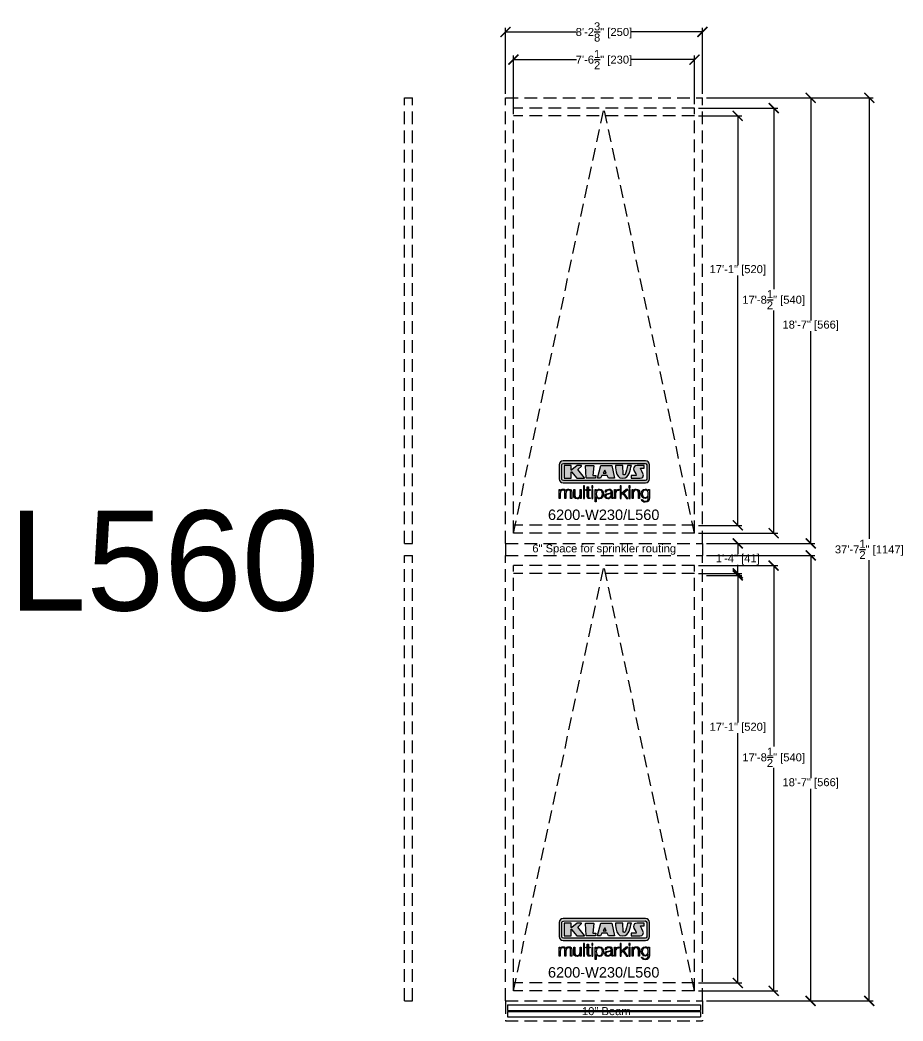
# Model space of a CAD drawing. Extents: x -210816 to 20092, y 4708 to 41486.
# Drawn here: x 17678 to 18120, y 9006 to 9506 of the extents above; entities that cross this region are included whole.
import ezdxf

# ---------------------------------------------------------------- set-up
doc = ezdxf.new("R2010")
doc.units = 0
doc.header["$MEASUREMENT"] = 0
doc.linetypes.add('DASHED', pattern=[0.2067, 0.1654, -0.0413])
doc.linetypes.add('HIDDEN', pattern=[9.525, 6.35, -3.175])
doc.layers.get('0').update_dxf_attribs({"linetype": 'CONTINUOUS'})
doc.layers.get('DEFPOINTS').update_dxf_attribs({"linetype": 'CONTINUOUS'})
for name, color, linetype in [('DIM', 6, 'CONTINUOUS'), ('KLAUS', 30, 'CONTINUOUS'), ('LOGO', 7, 'CONTINUOUS')]:
    doc.layers.add(name, color=color, linetype=linetype)
doc.styles.get("Standard").update_dxf_attribs({"font": 'arial.ttf'})
doc.dimstyles.get("Standard").update_dxf_attribs({"dimtxt": 5, "dimasz": 5, "dimexe": 2, "dimexo": 2, "dimgap": 0.09, "dimtad": 0, "dimtih": 1, "dimtoh": 1, "dimdec": 1, "dimzin": 0, "dimdsep": 46, "dimlunit": 4, "dimtxsty": 'Standard', "dimblk": 'ARCHTICK', "dimcen": -0.09, "dimadec": 0, "dimazin": 0, "dimtfac": 1, "dimtdec": 4, "dimtofl": 0, "dimtmove": 0, "dimatfit": 3, "dimldrblk": 'ARCHTICK', "dimfxl": 1, "dimtolj": 1, "dimtzin": 0, "dimarcsym": 0})

# ---------------------------------------------------------------- blocks, each defined once
blk = doc.blocks.new('_ARCHTICK')
at = {"color": 0, "linetype": 'ByBlock', "const_width": 0.15}
blk.add_lwpolyline([(-0.5, -0.5), (0.5, 0.5)], dxfattribs=at)
blk = doc.blocks.new('*D11022')
at = {"layer": 'DEFPOINTS', "color": 0}
for p in [(18015.49, 9462.21), (18015.49, 9249.66), (18055.04, 9249.66)]:
    blk.add_point(p, dxfattribs=at)
at = {"layer": 'DIM', "color": 0, "lineweight": -2}
for p, q in [((18017.49, 9462.21), (18057.04, 9462.21)), ((18055.04, 9462.21), (18055.04, 9371.7)), ((18055.04, 9249.66), (18055.04, 9361.04)), ((18017.49, 9249.66), (18057.04, 9249.66))]:
    blk.add_line(p, q, dxfattribs=at)
at = {"layer": 'DIM', "color": 0, "lineweight": -2, "xscale": 5, "yscale": 5, "zscale": 5}
for p, rotation in [((18055.04, 9462.21), 90), ((18055.04, 9249.66), 270)]:
    blk.add_blockref('_ARCHTICK', p, dxfattribs=dict(at, rotation=rotation))
at = {"layer": 'DIM', "color": 0, "insert": (18055.04, 9366.37), "char_height": 4, "attachment_point": 5}
blk.add_mtext('\\A1;17\'-8{\\H1.000000x;\\S1/2;}" [540]', dxfattribs=at)
blk = doc.blocks.new('*D11023')
at = {"layer": 'DEFPOINTS', "color": 0}
for p in [(18019.42, 9467.34), (18019.42, 9244.54), (18073.53, 9244.54)]:
    blk.add_point(p, dxfattribs=at)
at = {"layer": 'DIM', "color": 0, "lineweight": -2}
for p, q in [((18021.42, 9467.34), (18075.53, 9467.34)), ((18073.53, 9467.34), (18073.53, 9355.97)), ((18073.53, 9244.54), (18073.53, 9350.67)), ((18021.42, 9244.54), (18075.53, 9244.54))]:
    blk.add_line(p, q, dxfattribs=at)
at = {"layer": 'DIM', "color": 0, "lineweight": -2, "xscale": 5, "yscale": 5, "zscale": 5}
for p, rotation in [((18073.53, 9467.34), 90), ((18073.53, 9244.54), 270)]:
    blk.add_blockref('_ARCHTICK', p, dxfattribs=dict(at, rotation=rotation))
at = {"layer": 'DIM', "color": 0, "insert": (18073.53, 9353.32), "char_height": 4, "attachment_point": 5}
blk.add_mtext('\\A1;18\'-7" [566]', dxfattribs=at)
blk = doc.blocks.new('*D11024')
at = {"layer": 'DEFPOINTS', "color": 0}
for p in [(18015.49, 9458.31), (18015.49, 9253.56), (18037.09, 9253.56)]:
    blk.add_point(p, dxfattribs=at)
at = {"layer": 'DIM', "color": 0, "lineweight": -2}
for p, q in [((18017.49, 9458.31), (18039.09, 9458.31)), ((18037.09, 9458.31), (18037.09, 9383.71)), ((18037.09, 9253.56), (18037.09, 9378.4)), ((18017.49, 9253.56), (18039.09, 9253.56))]:
    blk.add_line(p, q, dxfattribs=at)
at = {"layer": 'DIM', "color": 0, "lineweight": -2, "xscale": 5, "yscale": 5, "zscale": 5}
for p, rotation in [((18037.09, 9458.31), 90), ((18037.09, 9253.56), 270)]:
    blk.add_blockref('_ARCHTICK', p, dxfattribs=dict(at, rotation=rotation))
at = {"layer": 'DIM', "color": 0, "insert": (18037.09, 9381.05), "char_height": 4, "attachment_point": 5}
blk.add_mtext('\\A1;17\'-1" [520]', dxfattribs=at)
blk = doc.blocks.new('*D11215')
at = {"layer": 'DEFPOINTS', "color": 0}
for p in [(18015.49, 9233.41), (18015.49, 9020.86), (18055.04, 9020.86)]:
    blk.add_point(p, dxfattribs=at)
at = {"layer": 'DIM', "color": 0, "lineweight": -2}
for p, q in [((18017.49, 9233.41), (18057.04, 9233.41)), ((18055.04, 9233.41), (18055.04, 9142.9)), ((18055.04, 9020.86), (18055.04, 9132.24)), ((18017.49, 9020.86), (18057.04, 9020.86))]:
    blk.add_line(p, q, dxfattribs=at)
at = {"layer": 'DIM', "color": 0, "lineweight": -2, "xscale": 5, "yscale": 5, "zscale": 5}
for p, rotation in [((18055.04, 9233.41), 90), ((18055.04, 9020.86), 270)]:
    blk.add_blockref('_ARCHTICK', p, dxfattribs=dict(at, rotation=rotation))
at = {"layer": 'DIM', "color": 0, "insert": (18055.04, 9137.57), "char_height": 4, "attachment_point": 5}
blk.add_mtext('\\A1;17\'-8{\\H1.000000x;\\S1/2;}" [540]', dxfattribs=at)
blk = doc.blocks.new('*D11216')
at = {"layer": 'DEFPOINTS', "color": 0}
for p in [(18019.42, 9238.54), (18019.42, 9015.74), (18073.53, 9015.74)]:
    blk.add_point(p, dxfattribs=at)
at = {"layer": 'DIM', "color": 0, "lineweight": -2}
for p, q in [((18021.42, 9238.54), (18075.53, 9238.54)), ((18073.53, 9238.54), (18073.53, 9127.17)), ((18073.53, 9015.74), (18073.53, 9121.87)), ((18021.42, 9015.74), (18075.53, 9015.74))]:
    blk.add_line(p, q, dxfattribs=at)
at = {"layer": 'DIM', "color": 0, "lineweight": -2, "xscale": 5, "yscale": 5, "zscale": 5}
for p, rotation in [((18073.53, 9238.54), 90), ((18073.53, 9015.74), 270)]:
    blk.add_blockref('_ARCHTICK', p, dxfattribs=dict(at, rotation=rotation))
at = {"layer": 'DIM', "color": 0, "insert": (18073.53, 9124.52), "char_height": 4, "attachment_point": 5}
blk.add_mtext('\\A1;18\'-7" [566]', dxfattribs=at)
blk = doc.blocks.new('*D11217')
at = {"layer": 'DEFPOINTS', "color": 0}
for p in [(18015.49, 9229.51), (18015.49, 9024.76), (18037.09, 9024.76)]:
    blk.add_point(p, dxfattribs=at)
at = {"layer": 'DIM', "color": 0, "lineweight": -2}
for p, q in [((18017.49, 9229.51), (18039.09, 9229.51)), ((18037.09, 9229.51), (18037.09, 9154.91)), ((18037.09, 9024.76), (18037.09, 9149.6)), ((18017.49, 9024.76), (18039.09, 9024.76))]:
    blk.add_line(p, q, dxfattribs=at)
at = {"layer": 'DIM', "color": 0, "lineweight": -2, "xscale": 5, "yscale": 5, "zscale": 5}
for p, rotation in [((18037.09, 9229.51), 90), ((18037.09, 9024.76), 270)]:
    blk.add_blockref('_ARCHTICK', p, dxfattribs=dict(at, rotation=rotation))
at = {"layer": 'DIM', "color": 0, "insert": (18037.09, 9152.25), "char_height": 4, "attachment_point": 5}
blk.add_mtext('\\A1;17\'-1" [520]', dxfattribs=at)
blk = doc.blocks.new('*D11235')
at = {"layer": 'DEFPOINTS', "color": 0}
for p in [(18019.42, 9467.34), (18019.42, 9015.74), (18102.84, 9015.74)]:
    blk.add_point(p, dxfattribs=at)
at = {"layer": 'DIM', "color": 0, "lineweight": -2}
for p, q in [((18021.42, 9467.34), (18104.84, 9467.34)), ((18102.84, 9467.34), (18102.84, 9246.87)), ((18102.84, 9015.74), (18102.84, 9236.21)), ((18021.42, 9015.74), (18104.84, 9015.74))]:
    blk.add_line(p, q, dxfattribs=at)
at = {"layer": 'DIM', "color": 0, "lineweight": -2, "xscale": 5, "yscale": 5, "zscale": 5}
for p, rotation in [((18102.84, 9467.34), 90), ((18102.84, 9015.74), 270)]:
    blk.add_blockref('_ARCHTICK', p, dxfattribs=dict(at, rotation=rotation))
at = {"layer": 'DIM', "color": 0, "insert": (18102.84, 9241.54), "char_height": 4, "attachment_point": 5}
blk.add_mtext('\\A1;37\'-7{\\H1.000000x;\\S1/2;}" [1147]', dxfattribs=at)
blk = doc.blocks.new('*D11251')
at = {"layer": 'DEFPOINTS', "color": 0}
for p in [(18019.42, 9244.54), (18019.42, 9228.54), (18037.09, 9228.54)]:
    blk.add_point(p, dxfattribs=at)
at = {"layer": 'DIM', "color": 0, "lineweight": -2}
for p, q in [((18021.42, 9244.54), (18039.09, 9244.54)), ((18037.09, 9244.54), (18037.09, 9239.19)), ((18037.09, 9228.54), (18037.09, 9233.89)), ((18021.42, 9228.54), (18039.09, 9228.54))]:
    blk.add_line(p, q, dxfattribs=at)
at = {"layer": 'DIM', "color": 0, "lineweight": -2, "xscale": 5, "yscale": 5, "zscale": 5}
for p, rotation in [((18037.09, 9244.54), 90), ((18037.09, 9228.54), 270)]:
    blk.add_blockref('_ARCHTICK', p, dxfattribs=dict(at, rotation=rotation))
at = {"layer": 'DIM', "color": 0, "insert": (18037.09, 9236.54), "char_height": 4, "attachment_point": 5}
blk.add_mtext('\\A1;1\'-4" [41]', dxfattribs=at)
blk = doc.blocks.new('A$C28251')
at = {"layer": 'KLAUS', "linetype": 'HIDDEN'}
for p, q in [((0, 0), (0, 222.8)), ((0, 222.8), (4, 222.8)), ((4, 0), (4, 222.8)), ((0, 0), (4, 0))]:
    blk.add_line(p, q, dxfattribs=at)
blk = doc.blocks.new('KLAUS')
at = {"layer": 'LOGO'}
h = blk.add_hatch(color=8, dxfattribs=at)
h.dxf.hatch_style = 2
edge = h.paths.add_edge_path()
edge.add_spline(control_points=[(3.6, 29.09), (2.88, 29.09), (2.3, 28.51), (2.3, 27.8), (2.3, 27.8), (2.3, 16.11), (2.3, 16.11), (2.3, 15.39), (2.88, 14.81), (3.6, 14.81), (3.6, 14.81), (71.16, 14.81), (71.16, 14.81), (71.88, 14.81), (72.46, 15.39), (72.46, 16.11), (72.46, 16.11), (72.46, 27.8), (72.46, 27.8), (72.46, 28.51), (71.88, 29.09), (71.16, 29.09), (71.16, 29.09), (3.6, 29.09), (3.6, 29.09), (3.6, 29.09), (3.6, 29.09), (3.6, 29.09)], knot_values=[0, 0, 0, 0, 1, 1, 1, 2, 2, 2, 3, 3, 3, 4, 4, 4, 5, 5, 5, 6, 6, 6, 7, 7, 7, 8, 8, 8, 9, 9, 9, 9], degree=3, periodic=0)
edge = h.paths.add_edge_path()
edge.add_spline(control_points=[(3.35, 31.23), (3.35, 31.23), (71.47, 31.23), (71.47, 31.23), (73.26, 31.23), (74.71, 29.77), (74.71, 27.99), (74.71, 27.99), (74.71, 16.17), (74.71, 16.17), (74.71, 14.38), (73.26, 12.93), (71.47, 12.93), (71.47, 12.93), (3.35, 12.93), (3.35, 12.93), (1.56, 12.93), (0.11, 14.38), (0.11, 16.17), (0.11, 16.17), (0.11, 27.99), (0.11, 27.99), (0.11, 29.77), (1.56, 31.23), (3.35, 31.23), (3.35, 31.23), (3.35, 31.23), (3.35, 31.23)], knot_values=[0, 0, 0, 0, 1, 1, 1, 2, 2, 2, 3, 3, 3, 4, 4, 4, 5, 5, 5, 6, 6, 6, 7, 7, 7, 8, 8, 8, 9, 9, 9, 9], degree=3, periodic=0)
h = blk.add_hatch(color=8, dxfattribs=at)
h.dxf.hatch_style = 2
edge = h.paths.add_edge_path()
edge.add_spline(control_points=[(4.5, 27.33), (4.5, 27.33), (9.7, 27.33), (9.7, 27.33), (9.84, 27.33), (9.96, 27.22), (9.96, 27.08), (9.96, 27.08), (9.96, 23.69), (9.96, 23.69), (9.96, 23.69), (9.94, 23.64), (10.04, 23.59), (10.14, 23.53), (10.2, 23.57), (10.2, 23.57), (10.2, 23.57), (10.51, 23.75), (10.51, 23.75), (10.51, 23.75), (14.94, 27.33), (14.94, 27.33), (14.94, 27.33), (18.41, 27.33), (18.41, 27.33), (18.41, 27.33), (18.49, 27.33), (18.56, 27.2), (18.65, 27.04), (18.53, 26.91), (18.53, 26.91), (18.53, 26.91), (15.49, 24.11), (15.49, 24.11), (15.49, 24.11), (21.14, 17.06), (21.14, 17.06), (21.14, 17.06), (21.13, 16.91), (21.13, 16.91), (21.08, 16.84), (20.99, 16.82), (20.99, 16.82), (20.99, 16.82), (14.7, 16.82), (14.7, 16.82), (14.7, 16.82), (10.26, 22.17), (10.26, 22.17), (10.26, 22.17), (10.19, 22.24), (10.08, 22.21), (9.97, 22.18), (9.96, 22.11), (9.96, 22.11), (9.96, 22.11), (9.96, 17.08), (9.96, 17.08), (9.96, 16.94), (9.84, 16.82), (9.7, 16.82), (9.7, 16.82), (4.5, 16.82), (4.5, 16.82), (4.36, 16.82), (4.25, 16.94), (4.25, 17.08), (4.25, 17.08), (4.25, 27.08), (4.25, 27.08), (4.25, 27.22), (4.36, 27.33), (4.5, 27.33), (4.5, 27.33), (4.5, 27.33), (4.5, 27.33)], knot_values=[0, 0, 0, 0, 1, 1, 1, 2, 2, 2, 3, 3, 3, 4, 4, 4, 5, 5, 5, 6, 6, 6, 7, 7, 7, 8, 8, 8, 9, 9, 9, 10, 10, 10, 11, 11, 11, 12, 12, 12, 13, 13, 13, 14, 14, 14, 15, 15, 15, 16, 16, 16, 17, 17, 17, 18, 18, 18, 19, 19, 19, 20, 20, 20, 21, 21, 21, 22, 22, 22, 23, 23, 23, 24, 24, 24, 25, 25, 25, 25], degree=3, periodic=0)
h = blk.add_hatch(color=8, dxfattribs=at)
h.dxf.hatch_style = 2
h.paths.add_polyline_path([(22.42, 17.06), (21.97, 27.15), (22.24, 27.33), (28.55, 27.33), (28.86, 26.97), (28.01, 19.08), (30.26, 19.07), (30.44, 18.95), (30.08, 16.95), (29.49, 16.82), (22.6, 16.82)])
h = blk.add_hatch(color=8, dxfattribs=at)
h.paths.add_polyline_path([(36.52, 21.01), (38.93, 21.01), (37.87, 23.57)])
h.paths.add_polyline_path([(34.52, 27.33), (43.65, 27.33), (45.76, 16.94), (45.57, 16.82), (40.83, 16.82), (39.89, 18.95), (35.42, 18.95), (34.27, 16.82), (31.78, 16.82), (31.66, 17)])
h = blk.add_hatch(color=8, dxfattribs=at)
h.dxf.hatch_style = 2
edge = h.paths.add_edge_path()
edge.add_spline(control_points=[(52.69, 27.32), (52.69, 27.32), (52.88, 20.14), (52.88, 20.14), (53.01, 19.89), (53.2, 19.77), (53.43, 19.71), (53.91, 19.59), (54.43, 19.57), (54.64, 20.03), (55.23, 21.34), (56.27, 25.45), (56.6, 27.33), (56.6, 27.33), (59.77, 27.33), (59.77, 27.33), (58.77, 23.9), (58.56, 16.82), (52.63, 16.76), (48.72, 16.72), (48.01, 19.35), (47.27, 22.24), (46.89, 23.68), (46.54, 27.33), (46.54, 27.33), (46.54, 27.33), (52.69, 27.32), (52.69, 27.32), (52.69, 27.32), (52.69, 27.32), (52.69, 27.32)], knot_values=[0, 0, 0, 0, 1, 1, 1, 2, 2, 2, 3, 3, 3, 4, 4, 4, 5, 5, 5, 6, 6, 6, 7, 7, 7, 8, 8, 8, 9, 9, 9, 10, 10, 10, 10], degree=3, periodic=0)
h = blk.add_hatch(color=8, dxfattribs=at)
h.dxf.hatch_style = 2
edge = h.paths.add_edge_path()
edge.add_spline(control_points=[(64.46, 27.33), (64.46, 27.33), (70.31, 27.33), (70.31, 27.33), (70.31, 26.52), (70.31, 26.02), (70.31, 25.12), (70.31, 25.12), (67.3, 25.12), (67.3, 25.12), (67.24, 25.04), (67.25, 25.11), (67.25, 24.91), (67.25, 24.88), (69.73, 20.38), (69.73, 19.57), (69.73, 16.4), (67.22, 16.81), (65.9, 16.82), (65.9, 16.82), (59.59, 16.82), (59.59, 16.82), (59.59, 17.76), (59.59, 18.23), (59.59, 19.14), (59.59, 19.14), (63.75, 19.14), (63.75, 19.14), (63.82, 19.22), (63.81, 19.11), (63.81, 19.31), (63.81, 20.32), (61.58, 23.06), (61.58, 24.63), (61.58, 26.33), (62.83, 27.34), (64.46, 27.33), (64.46, 27.33), (64.46, 27.33), (64.46, 27.33)], knot_values=[0, 0, 0, 0, 1, 1, 1, 2, 2, 2, 3, 3, 3, 4, 4, 4, 5, 5, 5, 6, 6, 6, 7, 7, 7, 8, 8, 8, 9, 9, 9, 10, 10, 10, 11, 11, 11, 12, 12, 12, 13, 13, 13, 13], degree=3, periodic=0)
h = blk.add_hatch(color=30, dxfattribs=at)
h.dxf.hatch_style = 2
h.paths.add_polyline_path([(20.07, 0), (20.99, 0), (20.99, 10.45), (20.07, 10.45)])
h = blk.add_hatch(color=30, dxfattribs=at)
h.dxf.hatch_style = 2
edge = h.paths.add_edge_path()
edge.add_spline(control_points=[(24.22, 9.82), (24.22, 9.82), (23.3, 9.82), (23.3, 9.82), (23.3, 9.82), (23.3, 7.55), (23.3, 7.55), (23.3, 7.55), (21.98, 7.55), (21.98, 7.55), (21.98, 7.55), (21.98, 6.78), (21.98, 6.78), (21.98, 6.78), (23.3, 6.78), (23.3, 6.78), (23.3, 6.78), (23.3, 1.61), (23.3, 1.61), (23.28, 0.32), (23.71, -0.09), (24.94, -0.09), (25.22, -0.09), (25.48, -0.06), (25.76, -0.06), (25.76, -0.06), (25.76, 0.73), (25.76, 0.73), (25.5, 0.7), (25.23, 0.69), (24.97, 0.69), (24.31, 0.73), (24.22, 1.08), (24.22, 1.68), (24.22, 1.68), (24.22, 6.78), (24.22, 6.78), (24.22, 6.78), (25.76, 6.78), (25.76, 6.78), (25.76, 6.78), (25.76, 7.55), (25.76, 7.55), (25.76, 7.55), (24.22, 7.55), (24.22, 7.55), (24.22, 7.55), (24.22, 9.82), (24.22, 9.82), (24.22, 9.82), (24.22, 9.82), (24.22, 9.82)], knot_values=[0, 0, 0, 0, 1, 1, 1, 2, 2, 2, 3, 3, 3, 4, 4, 4, 5, 5, 5, 6, 6, 6, 7, 7, 7, 8, 8, 8, 9, 9, 9, 10, 10, 10, 11, 11, 11, 12, 12, 12, 13, 13, 13, 14, 14, 14, 15, 15, 15, 16, 16, 16, 17, 17, 17, 17], degree=3, periodic=0)
h = blk.add_hatch(color=30, dxfattribs=at)
h.paths.add_polyline_path([(27.1, 0), (28.03, 0), (28.03, 7.55), (27.1, 7.55)])
h.paths.add_polyline_path([(27.1, 8.98), (28.03, 8.98), (28.03, 10.45), (27.1, 10.45)])
h = blk.add_hatch(color=30, dxfattribs=at)
h.dxf.hatch_style = 2
h.paths.add_polyline_path([(50.4, 0), (51.32, 0), (51.32, 2.87), (52.82, 4.11), (55.8, 0), (56.96, 0), (53.52, 4.76), (56.74, 7.55), (55.51, 7.55), (51.32, 3.89), (51.32, 10.45), (50.4, 10.45)])
h = blk.add_hatch(color=30, dxfattribs=at)
h.paths.add_polyline_path([(57.74, 0), (58.66, 0), (58.66, 7.55), (57.74, 7.55)])
h.paths.add_polyline_path([(57.74, 8.98), (58.66, 8.98), (58.66, 10.45), (57.74, 10.45)])
h = blk.add_hatch(color=30, dxfattribs=at)
h.dxf.hatch_style = 2
edge = h.paths.add_edge_path()
edge.add_spline(control_points=[(0, 0), (0, 0), (0.92, 0), (0.92, 0), (0.92, 0), (0.92, 4.22), (0.92, 4.22), (0.94, 5.8), (1.58, 7), (3.18, 7), (4.35, 7), (4.77, 6.15), (4.76, 5.12), (4.76, 5.12), (4.76, 0), (4.76, 0), (4.76, 0), (5.68, 0), (5.68, 0), (5.68, 0), (5.68, 4.27), (5.68, 4.27), (5.68, 5.68), (6.14, 7), (7.73, 7), (9.05, 7), (9.52, 6.32), (9.52, 5.08), (9.52, 5.08), (9.52, 0), (9.52, 0), (9.52, 0), (10.44, 0), (10.44, 0), (10.44, 0), (10.44, 5.12), (10.44, 5.12), (10.44, 6.91), (9.59, 7.77), (7.94, 7.77), (6.94, 7.77), (5.99, 7.29), (5.54, 6.3), (5.26, 7.29), (4.36, 7.77), (3.37, 7.77), (2.17, 7.77), (1.38, 7.19), (0.89, 6.28), (0.89, 6.28), (0.85, 6.28), (0.85, 6.28), (0.85, 6.28), (0.85, 7.55), (0.85, 7.55), (0.85, 7.55), (0, 7.55), (0, 7.55), (0, 7.55), (0, 0), (0, 0), (0, 0), (0, 0), (0, 0)], knot_values=[0, 0, 0, 0, 1, 1, 1, 2, 2, 2, 3, 3, 3, 4, 4, 4, 5, 5, 5, 6, 6, 6, 7, 7, 7, 8, 8, 8, 9, 9, 9, 10, 10, 10, 11, 11, 11, 12, 12, 12, 13, 13, 13, 14, 14, 14, 15, 15, 15, 16, 16, 16, 17, 17, 17, 18, 18, 18, 19, 19, 19, 20, 20, 20, 21, 21, 21, 21], degree=3, periodic=0)
h = blk.add_hatch(color=30, dxfattribs=at)
h.dxf.hatch_style = 2
edge = h.paths.add_edge_path()
edge.add_spline(control_points=[(18.31, 7.55), (18.31, 7.55), (17.39, 7.55), (17.39, 7.55), (17.39, 7.55), (17.39, 3.59), (17.39, 3.59), (17.39, 2.05), (16.7, 0.56), (15.12, 0.56), (13.66, 0.56), (13.15, 1.27), (13.1, 2.64), (13.1, 2.64), (13.1, 7.55), (13.1, 7.55), (13.1, 7.55), (12.18, 7.55), (12.18, 7.55), (12.18, 7.55), (12.18, 2.65), (12.18, 2.65), (12.18, 0.89), (12.93, -0.22), (14.83, -0.22), (15.96, -0.22), (16.95, 0.35), (17.44, 1.36), (17.44, 1.36), (17.47, 1.36), (17.47, 1.36), (17.47, 1.36), (17.47, 0), (17.47, 0), (17.47, 0), (18.31, 0), (18.31, 0), (18.31, 0), (18.31, 7.55), (18.31, 7.55), (18.31, 7.55), (18.31, 7.55), (18.31, 7.55)], knot_values=[0, 0, 0, 0, 1, 1, 1, 2, 2, 2, 3, 3, 3, 4, 4, 4, 5, 5, 5, 6, 6, 6, 7, 7, 7, 8, 8, 8, 9, 9, 9, 10, 10, 10, 11, 11, 11, 12, 12, 12, 13, 13, 13, 14, 14, 14, 14], degree=3, periodic=0)
h = blk.add_hatch(color=30, dxfattribs=at)
edge = h.paths.add_edge_path()
edge.add_spline(control_points=[(35.84, 3.78), (35.84, 2.21), (35.12, 0.56), (33.37, 0.56), (31.4, 0.56), (30.72, 2.21), (30.72, 3.78), (30.72, 5.49), (31.33, 7), (33.37, 7), (35.12, 7), (35.84, 5.34), (35.84, 3.78), (35.84, 3.78), (35.84, 3.78), (35.84, 3.78)], knot_values=[0, 0, 0, 0, 1, 1, 1, 2, 2, 2, 3, 3, 3, 4, 4, 4, 5, 5, 5, 5], degree=3, periodic=0)
edge = h.paths.add_edge_path()
edge.add_spline(control_points=[(29.79, -2.8), (29.79, -2.8), (30.72, -2.8), (30.72, -2.8), (30.72, -2.8), (30.72, 1.43), (30.72, 1.43), (30.72, 1.43), (30.74, 1.43), (30.74, 1.43), (31.14, 0.35), (32.24, -0.22), (33.37, -0.22), (35.66, -0.22), (36.76, 1.64), (36.76, 3.78), (36.76, 5.91), (35.66, 7.77), (33.37, 7.77), (32.15, 7.77), (31.1, 7.14), (30.67, 6.12), (30.67, 6.12), (30.64, 6.12), (30.64, 6.12), (30.64, 6.12), (30.64, 7.55), (30.64, 7.55), (30.64, 7.55), (29.79, 7.55), (29.79, 7.55), (29.79, 7.55), (29.79, -2.8), (29.79, -2.8), (29.79, -2.8), (29.79, -2.8), (29.79, -2.8)], knot_values=[0, 0, 0, 0, 1, 1, 1, 2, 2, 2, 3, 3, 3, 4, 4, 4, 5, 5, 5, 6, 6, 6, 7, 7, 7, 8, 8, 8, 9, 9, 9, 10, 10, 10, 11, 11, 11, 12, 12, 12, 12], degree=3, periodic=0)
h = blk.add_hatch(color=30, dxfattribs=at)
edge = h.paths.add_edge_path()
edge.add_spline(control_points=[(43.03, 2.93), (43.04, 1.45), (41.8, 0.56), (40.39, 0.56), (39.53, 0.56), (38.71, 1.13), (38.71, 2.05), (38.71, 3.53), (40.66, 3.51), (42.22, 3.79), (42.47, 3.84), (42.88, 3.91), (43, 4.13), (43, 4.13), (43.03, 4.13), (43.03, 4.13), (43.03, 4.13), (43.03, 2.93), (43.03, 2.93), (43.03, 2.93), (43.03, 2.93), (43.03, 2.93)], knot_values=[0, 0, 0, 0, 1, 1, 1, 2, 2, 2, 3, 3, 3, 4, 4, 4, 5, 5, 5, 6, 6, 6, 7, 7, 7, 7], degree=3, periodic=0)
edge = h.paths.add_edge_path()
edge.add_spline(control_points=[(39.03, 5.24), (39.06, 6.47), (39.91, 7), (41.05, 7), (42.14, 7), (43.03, 6.69), (43.03, 5.45), (43.03, 4.61), (42.6, 4.51), (41.84, 4.42), (39.85, 4.19), (37.79, 4.11), (37.79, 1.99), (37.79, 0.47), (38.93, -0.22), (40.32, -0.22), (41.77, -0.22), (42.43, 0.34), (43.07, 1.32), (43.07, 1.32), (43.1, 1.32), (43.1, 1.32), (43.1, 0.53), (43.25, 0), (44.19, 0), (44.43, 0), (44.58, 0.01), (44.79, 0.06), (44.79, 0.06), (44.79, 0.83), (44.79, 0.83), (44.71, 0.81), (44.6, 0.78), (44.49, 0.78), (44.13, 0.78), (43.95, 0.98), (43.95, 1.33), (43.95, 1.33), (43.95, 5.34), (43.95, 5.34), (43.95, 7.36), (42.5, 7.77), (41.17, 7.77), (39.44, 7.77), (38.2, 7.01), (38.11, 5.24), (38.11, 5.24), (39.03, 5.24), (39.03, 5.24), (39.03, 5.24), (39.03, 5.24), (39.03, 5.24)], knot_values=[0, 0, 0, 0, 1, 1, 1, 2, 2, 2, 3, 3, 3, 4, 4, 4, 5, 5, 5, 6, 6, 6, 7, 7, 7, 8, 8, 8, 9, 9, 9, 10, 10, 10, 11, 11, 11, 12, 12, 12, 13, 13, 13, 14, 14, 14, 15, 15, 15, 16, 16, 16, 17, 17, 17, 17], degree=3, periodic=0)
h = blk.add_hatch(color=30, dxfattribs=at)
h.dxf.hatch_style = 2
edge = h.paths.add_edge_path()
edge.add_spline(control_points=[(45.79, 0), (45.79, 0), (46.71, 0), (46.71, 0), (46.71, 0), (46.71, 4.03), (46.71, 4.03), (46.71, 5.59), (47.85, 6.82), (49.52, 6.73), (49.52, 6.73), (49.52, 7.66), (49.52, 7.66), (48.16, 7.72), (47.14, 7), (46.67, 5.78), (46.67, 5.78), (46.64, 5.78), (46.64, 5.78), (46.64, 5.78), (46.64, 7.55), (46.64, 7.55), (46.64, 7.55), (45.79, 7.55), (45.79, 7.55), (45.79, 7.55), (45.79, 0), (45.79, 0), (45.79, 0), (45.79, 0), (45.79, 0)], knot_values=[0, 0, 0, 0, 1, 1, 1, 2, 2, 2, 3, 3, 3, 4, 4, 4, 5, 5, 5, 6, 6, 6, 7, 7, 7, 8, 8, 8, 9, 9, 9, 10, 10, 10, 10], degree=3, periodic=0)
h = blk.add_hatch(color=30, dxfattribs=at)
h.dxf.hatch_style = 2
edge = h.paths.add_edge_path()
edge.add_spline(control_points=[(60.41, 0), (60.41, 0), (61.33, 0), (61.33, 0), (61.33, 0), (61.33, 4.41), (61.33, 4.41), (61.36, 5.89), (62.24, 7), (63.7, 7), (65.2, 7), (65.62, 6.02), (65.62, 4.71), (65.62, 4.71), (65.62, 0), (65.62, 0), (65.62, 0), (66.54, 0), (66.54, 0), (66.54, 0), (66.54, 4.86), (66.54, 4.86), (66.54, 6.66), (65.9, 7.77), (63.78, 7.77), (62.71, 7.77), (61.7, 7.16), (61.36, 6.25), (61.36, 6.25), (61.33, 6.25), (61.33, 6.25), (61.33, 6.25), (61.33, 7.55), (61.33, 7.55), (61.33, 7.55), (60.41, 7.55), (60.41, 7.55), (60.41, 7.55), (60.41, 0), (60.41, 0), (60.41, 0), (60.41, 0), (60.41, 0)], knot_values=[0, 0, 0, 0, 1, 1, 1, 2, 2, 2, 3, 3, 3, 4, 4, 4, 5, 5, 5, 6, 6, 6, 7, 7, 7, 8, 8, 8, 9, 9, 9, 10, 10, 10, 11, 11, 11, 12, 12, 12, 13, 13, 13, 14, 14, 14, 14], degree=3, periodic=0)
h = blk.add_hatch(color=30, dxfattribs=at)
edge = h.paths.add_edge_path()
edge.add_spline(control_points=[(71.32, 0.86), (69.62, 0.86), (68.83, 2.34), (68.83, 3.86), (68.83, 5.43), (69.56, 7), (71.32, 7), (73.06, 7), (73.75, 5.34), (73.75, 3.86), (73.75, 2.33), (72.91, 0.86), (71.32, 0.86), (71.32, 0.86), (71.32, 0.86), (71.32, 0.86)], knot_values=[0, 0, 0, 0, 1, 1, 1, 2, 2, 2, 3, 3, 3, 4, 4, 4, 5, 5, 5, 5], degree=3, periodic=0)
edge = h.paths.add_edge_path()
edge.add_spline(control_points=[(74.67, 7.55), (74.67, 7.55), (73.75, 7.55), (73.75, 7.55), (73.75, 7.55), (73.75, 6.25), (73.75, 6.25), (73.75, 6.25), (73.72, 6.25), (73.72, 6.25), (73.35, 7.09), (72.41, 7.77), (71.32, 7.77), (69.13, 7.77), (67.9, 6.05), (67.9, 3.97), (67.9, 1.82), (68.9, 0.09), (71.32, 0.09), (72.4, 0.09), (73.29, 0.72), (73.72, 1.64), (73.72, 1.64), (73.75, 1.64), (73.75, 1.64), (73.75, 1.64), (73.75, 0.61), (73.75, 0.61), (73.75, -1.23), (73.01, -2.24), (71.32, -2.24), (70.29, -2.24), (69.31, -1.85), (69.1, -0.73), (69.1, -0.73), (68.18, -0.73), (68.18, -0.73), (68.31, -2.34), (69.81, -3.02), (71.32, -3.02), (73.79, -3.02), (74.65, -1.64), (74.67, 0.61), (74.67, 0.61), (74.67, 7.55), (74.67, 7.55), (74.67, 7.55), (74.67, 7.55), (74.67, 7.55)], knot_values=[0, 0, 0, 0, 1, 1, 1, 2, 2, 2, 3, 3, 3, 4, 4, 4, 5, 5, 5, 6, 6, 6, 7, 7, 7, 8, 8, 8, 9, 9, 9, 10, 10, 10, 11, 11, 11, 12, 12, 12, 13, 13, 13, 14, 14, 14, 15, 15, 15, 16, 16, 16, 16], degree=3, periodic=0)
for points in [[(22.42, 17.06), (21.97, 27.15), (22.24, 27.33), (28.55, 27.33), (28.86, 26.97), (28.01, 19.08), (30.26, 19.07), (30.44, 18.95), (30.08, 16.95), (29.49, 16.82), (22.6, 16.82), (22.42, 17.06), (22.42, 17.06)], [(34.52, 27.33), (43.65, 27.33), (45.76, 16.94), (45.57, 16.82), (40.83, 16.82), (39.89, 18.95), (35.42, 18.95), (34.27, 16.82), (31.78, 16.82), (31.66, 17), (34.52, 27.33), (34.52, 27.33)], [(36.52, 21.01), (38.93, 21.01), (37.87, 23.57), (36.52, 21.01), (36.52, 21.01)], [(20.07, 0), (20.99, 0), (20.99, 10.45), (20.07, 10.45), (20.07, 0), (20.07, 0)], [(27.1, 8.98), (28.03, 8.98), (28.03, 10.45), (27.1, 10.45), (27.1, 8.98), (27.1, 8.98)], [(50.4, 0), (51.32, 0), (51.32, 2.87), (52.82, 4.11), (55.8, 0), (56.96, 0), (53.52, 4.76), (56.74, 7.55), (55.51, 7.55), (51.32, 3.89), (51.32, 10.45), (50.4, 10.45), (50.4, 0), (50.4, 0)], [(57.74, 8.98), (58.66, 8.98), (58.66, 10.45), (57.74, 10.45), (57.74, 8.98), (57.74, 8.98)], [(27.1, 0), (28.03, 0), (28.03, 7.55), (27.1, 7.55), (27.1, 0), (27.1, 0)], [(57.74, 0), (58.66, 0), (58.66, 7.55), (57.74, 7.55), (57.74, 0), (57.74, 0)]]:
    blk.add_lwpolyline(points, dxfattribs=at)
for points, knots in [([(3.35, 31.23), (3.35, 31.23), (71.47, 31.23), (71.47, 31.23), (73.26, 31.23), (74.71, 29.77), (74.71, 27.99), (74.71, 27.99), (74.71, 16.17), (74.71, 16.17), (74.71, 14.38), (73.26, 12.93), (71.47, 12.93), (71.47, 12.93), (3.35, 12.93), (3.35, 12.93), (1.56, 12.93), (0.11, 14.38), (0.11, 16.17), (0.11, 16.17), (0.11, 27.99), (0.11, 27.99), (0.11, 29.77), (1.56, 31.23), (3.35, 31.23), (3.35, 31.23), (3.35, 31.23), (3.35, 31.23)], [0, 0, 0, 0, 1, 1, 1, 2, 2, 2, 3, 3, 3, 4, 4, 4, 5, 5, 5, 6, 6, 6, 7, 7, 7, 8, 8, 8, 9, 9, 9, 9]), ([(3.6, 29.09), (2.88, 29.09), (2.3, 28.51), (2.3, 27.8), (2.3, 27.8), (2.3, 16.11), (2.3, 16.11), (2.3, 15.39), (2.88, 14.81), (3.6, 14.81), (3.6, 14.81), (71.16, 14.81), (71.16, 14.81), (71.88, 14.81), (72.46, 15.39), (72.46, 16.11), (72.46, 16.11), (72.46, 27.8), (72.46, 27.8), (72.46, 28.51), (71.88, 29.09), (71.16, 29.09), (71.16, 29.09), (3.6, 29.09), (3.6, 29.09), (3.6, 29.09), (3.6, 29.09), (3.6, 29.09)], [0, 0, 0, 0, 1, 1, 1, 2, 2, 2, 3, 3, 3, 4, 4, 4, 5, 5, 5, 6, 6, 6, 7, 7, 7, 8, 8, 8, 9, 9, 9, 9]), ([(4.5, 27.33), (4.5, 27.33), (9.7, 27.33), (9.7, 27.33), (9.84, 27.33), (9.96, 27.22), (9.96, 27.08), (9.96, 27.08), (9.96, 23.69), (9.96, 23.69), (9.96, 23.69), (9.94, 23.64), (10.04, 23.59), (10.14, 23.53), (10.2, 23.57), (10.2, 23.57), (10.2, 23.57), (10.51, 23.75), (10.51, 23.75), (10.51, 23.75), (14.94, 27.33), (14.94, 27.33), (14.94, 27.33), (18.41, 27.33), (18.41, 27.33), (18.41, 27.33), (18.49, 27.33), (18.56, 27.2), (18.65, 27.04), (18.53, 26.91), (18.53, 26.91), (18.53, 26.91), (15.49, 24.11), (15.49, 24.11), (15.49, 24.11), (21.14, 17.06), (21.14, 17.06), (21.14, 17.06), (21.13, 16.91), (21.13, 16.91), (21.08, 16.84), (20.99, 16.82), (20.99, 16.82), (20.99, 16.82), (14.7, 16.82), (14.7, 16.82), (14.7, 16.82), (10.26, 22.17), (10.26, 22.17), (10.26, 22.17), (10.19, 22.24), (10.08, 22.21), (9.97, 22.18), (9.96, 22.11), (9.96, 22.11), (9.96, 22.11), (9.96, 17.08), (9.96, 17.08), (9.96, 16.94), (9.84, 16.82), (9.7, 16.82), (9.7, 16.82), (4.5, 16.82), (4.5, 16.82), (4.36, 16.82), (4.25, 16.94), (4.25, 17.08), (4.25, 17.08), (4.25, 27.08), (4.25, 27.08), (4.25, 27.22), (4.36, 27.33), (4.5, 27.33), (4.5, 27.33), (4.5, 27.33), (4.5, 27.33)], [0, 0, 0, 0, 1, 1, 1, 2, 2, 2, 3, 3, 3, 4, 4, 4, 5, 5, 5, 6, 6, 6, 7, 7, 7, 8, 8, 8, 9, 9, 9, 10, 10, 10, 11, 11, 11, 12, 12, 12, 13, 13, 13, 14, 14, 14, 15, 15, 15, 16, 16, 16, 17, 17, 17, 18, 18, 18, 19, 19, 19, 20, 20, 20, 21, 21, 21, 22, 22, 22, 23, 23, 23, 24, 24, 24, 25, 25, 25, 25]), ([(52.69, 27.32), (52.69, 27.32), (52.88, 20.14), (52.88, 20.14), (53.01, 19.89), (53.2, 19.77), (53.43, 19.71), (53.91, 19.59), (54.43, 19.57), (54.64, 20.03), (55.23, 21.34), (56.27, 25.45), (56.6, 27.33), (56.6, 27.33), (59.77, 27.33), (59.77, 27.33), (58.77, 23.9), (58.56, 16.82), (52.63, 16.76), (48.72, 16.72), (48.01, 19.35), (47.27, 22.24), (46.89, 23.68), (46.54, 27.33), (46.54, 27.33), (46.54, 27.33), (52.69, 27.32), (52.69, 27.32), (52.69, 27.32), (52.69, 27.32), (52.69, 27.32)], [0, 0, 0, 0, 1, 1, 1, 2, 2, 2, 3, 3, 3, 4, 4, 4, 5, 5, 5, 6, 6, 6, 7, 7, 7, 8, 8, 8, 9, 9, 9, 10, 10, 10, 10]), ([(64.46, 27.33), (64.46, 27.33), (70.31, 27.33), (70.31, 27.33), (70.31, 26.52), (70.31, 26.02), (70.31, 25.12), (70.31, 25.12), (67.3, 25.12), (67.3, 25.12), (67.24, 25.04), (67.25, 25.11), (67.25, 24.91), (67.25, 24.88), (69.73, 20.38), (69.73, 19.57), (69.73, 16.4), (67.22, 16.81), (65.9, 16.82), (65.9, 16.82), (59.59, 16.82), (59.59, 16.82), (59.59, 17.76), (59.59, 18.23), (59.59, 19.14), (59.59, 19.14), (63.75, 19.14), (63.75, 19.14), (63.82, 19.22), (63.81, 19.11), (63.81, 19.31), (63.81, 20.32), (61.58, 23.06), (61.58, 24.63), (61.58, 26.33), (62.83, 27.34), (64.46, 27.33), (64.46, 27.33), (64.46, 27.33), (64.46, 27.33)], [0, 0, 0, 0, 1, 1, 1, 2, 2, 2, 3, 3, 3, 4, 4, 4, 5, 5, 5, 6, 6, 6, 7, 7, 7, 8, 8, 8, 9, 9, 9, 10, 10, 10, 11, 11, 11, 12, 12, 12, 13, 13, 13, 13]), ([(24.22, 9.82), (24.22, 9.82), (23.3, 9.82), (23.3, 9.82), (23.3, 9.82), (23.3, 7.55), (23.3, 7.55), (23.3, 7.55), (21.98, 7.55), (21.98, 7.55), (21.98, 7.55), (21.98, 6.78), (21.98, 6.78), (21.98, 6.78), (23.3, 6.78), (23.3, 6.78), (23.3, 6.78), (23.3, 1.61), (23.3, 1.61), (23.28, 0.32), (23.71, -0.09), (24.94, -0.09), (25.22, -0.09), (25.48, -0.06), (25.76, -0.06), (25.76, -0.06), (25.76, 0.73), (25.76, 0.73), (25.5, 0.7), (25.23, 0.69), (24.97, 0.69), (24.31, 0.73), (24.22, 1.08), (24.22, 1.68), (24.22, 1.68), (24.22, 6.78), (24.22, 6.78), (24.22, 6.78), (25.76, 6.78), (25.76, 6.78), (25.76, 6.78), (25.76, 7.55), (25.76, 7.55), (25.76, 7.55), (24.22, 7.55), (24.22, 7.55), (24.22, 7.55), (24.22, 9.82), (24.22, 9.82), (24.22, 9.82), (24.22, 9.82), (24.22, 9.82)], [0, 0, 0, 0, 1, 1, 1, 2, 2, 2, 3, 3, 3, 4, 4, 4, 5, 5, 5, 6, 6, 6, 7, 7, 7, 8, 8, 8, 9, 9, 9, 10, 10, 10, 11, 11, 11, 12, 12, 12, 13, 13, 13, 14, 14, 14, 15, 15, 15, 16, 16, 16, 17, 17, 17, 17]), ([(0, 0), (0, 0), (0.92, 0), (0.92, 0), (0.92, 0), (0.92, 4.22), (0.92, 4.22), (0.94, 5.8), (1.58, 7), (3.18, 7), (4.35, 7), (4.77, 6.15), (4.76, 5.12), (4.76, 5.12), (4.76, 0), (4.76, 0), (4.76, 0), (5.68, 0), (5.68, 0), (5.68, 0), (5.68, 4.27), (5.68, 4.27), (5.68, 5.68), (6.14, 7), (7.73, 7), (9.05, 7), (9.52, 6.32), (9.52, 5.08), (9.52, 5.08), (9.52, 0), (9.52, 0), (9.52, 0), (10.44, 0), (10.44, 0), (10.44, 0), (10.44, 5.12), (10.44, 5.12), (10.44, 6.91), (9.59, 7.77), (7.94, 7.77), (6.94, 7.77), (5.99, 7.29), (5.54, 6.3), (5.26, 7.29), (4.36, 7.77), (3.37, 7.77), (2.17, 7.77), (1.38, 7.19), (0.89, 6.28), (0.89, 6.28), (0.85, 6.28), (0.85, 6.28), (0.85, 6.28), (0.85, 7.55), (0.85, 7.55), (0.85, 7.55), (0, 7.55), (0, 7.55), (0, 7.55), (0, 0), (0, 0), (0, 0), (0, 0), (0, 0)], [0, 0, 0, 0, 1, 1, 1, 2, 2, 2, 3, 3, 3, 4, 4, 4, 5, 5, 5, 6, 6, 6, 7, 7, 7, 8, 8, 8, 9, 9, 9, 10, 10, 10, 11, 11, 11, 12, 12, 12, 13, 13, 13, 14, 14, 14, 15, 15, 15, 16, 16, 16, 17, 17, 17, 18, 18, 18, 19, 19, 19, 20, 20, 20, 21, 21, 21, 21]), ([(18.31, 7.55), (18.31, 7.55), (17.39, 7.55), (17.39, 7.55), (17.39, 7.55), (17.39, 3.59), (17.39, 3.59), (17.39, 2.05), (16.7, 0.56), (15.12, 0.56), (13.66, 0.56), (13.15, 1.27), (13.1, 2.64), (13.1, 2.64), (13.1, 7.55), (13.1, 7.55), (13.1, 7.55), (12.18, 7.55), (12.18, 7.55), (12.18, 7.55), (12.18, 2.65), (12.18, 2.65), (12.18, 0.89), (12.93, -0.22), (14.83, -0.22), (15.96, -0.22), (16.95, 0.35), (17.44, 1.36), (17.44, 1.36), (17.47, 1.36), (17.47, 1.36), (17.47, 1.36), (17.47, 0), (17.47, 0), (17.47, 0), (18.31, 0), (18.31, 0), (18.31, 0), (18.31, 7.55), (18.31, 7.55), (18.31, 7.55), (18.31, 7.55), (18.31, 7.55)], [0, 0, 0, 0, 1, 1, 1, 2, 2, 2, 3, 3, 3, 4, 4, 4, 5, 5, 5, 6, 6, 6, 7, 7, 7, 8, 8, 8, 9, 9, 9, 10, 10, 10, 11, 11, 11, 12, 12, 12, 13, 13, 13, 14, 14, 14, 14]), ([(29.79, -2.8), (29.79, -2.8), (30.72, -2.8), (30.72, -2.8), (30.72, -2.8), (30.72, 1.43), (30.72, 1.43), (30.72, 1.43), (30.74, 1.43), (30.74, 1.43), (31.14, 0.35), (32.24, -0.22), (33.37, -0.22), (35.66, -0.22), (36.76, 1.64), (36.76, 3.78), (36.76, 5.91), (35.66, 7.77), (33.37, 7.77), (32.15, 7.77), (31.1, 7.14), (30.67, 6.12), (30.67, 6.12), (30.64, 6.12), (30.64, 6.12), (30.64, 6.12), (30.64, 7.55), (30.64, 7.55), (30.64, 7.55), (29.79, 7.55), (29.79, 7.55), (29.79, 7.55), (29.79, -2.8), (29.79, -2.8), (29.79, -2.8), (29.79, -2.8), (29.79, -2.8)], [0, 0, 0, 0, 1, 1, 1, 2, 2, 2, 3, 3, 3, 4, 4, 4, 5, 5, 5, 6, 6, 6, 7, 7, 7, 8, 8, 8, 9, 9, 9, 10, 10, 10, 11, 11, 11, 12, 12, 12, 12]), ([(35.84, 3.78), (35.84, 2.21), (35.12, 0.56), (33.37, 0.56), (31.4, 0.56), (30.72, 2.21), (30.72, 3.78), (30.72, 5.49), (31.33, 7), (33.37, 7), (35.12, 7), (35.84, 5.34), (35.84, 3.78), (35.84, 3.78), (35.84, 3.78), (35.84, 3.78)], [0, 0, 0, 0, 1, 1, 1, 2, 2, 2, 3, 3, 3, 4, 4, 4, 5, 5, 5, 5]), ([(39.03, 5.24), (39.06, 6.47), (39.91, 7), (41.05, 7), (42.14, 7), (43.03, 6.69), (43.03, 5.45), (43.03, 4.61), (42.6, 4.51), (41.84, 4.42), (39.85, 4.19), (37.79, 4.11), (37.79, 1.99), (37.79, 0.47), (38.93, -0.22), (40.32, -0.22), (41.77, -0.22), (42.43, 0.34), (43.07, 1.32), (43.07, 1.32), (43.1, 1.32), (43.1, 1.32), (43.1, 0.53), (43.25, 0), (44.19, 0), (44.43, 0), (44.58, 0.01), (44.79, 0.06), (44.79, 0.06), (44.79, 0.83), (44.79, 0.83), (44.71, 0.81), (44.6, 0.78), (44.49, 0.78), (44.13, 0.78), (43.95, 0.98), (43.95, 1.33), (43.95, 1.33), (43.95, 5.34), (43.95, 5.34), (43.95, 7.36), (42.5, 7.77), (41.17, 7.77), (39.44, 7.77), (38.2, 7.01), (38.11, 5.24), (38.11, 5.24), (39.03, 5.24), (39.03, 5.24), (39.03, 5.24), (39.03, 5.24), (39.03, 5.24)], [0, 0, 0, 0, 1, 1, 1, 2, 2, 2, 3, 3, 3, 4, 4, 4, 5, 5, 5, 6, 6, 6, 7, 7, 7, 8, 8, 8, 9, 9, 9, 10, 10, 10, 11, 11, 11, 12, 12, 12, 13, 13, 13, 14, 14, 14, 15, 15, 15, 16, 16, 16, 17, 17, 17, 17]), ([(43.03, 2.93), (43.04, 1.45), (41.8, 0.56), (40.39, 0.56), (39.53, 0.56), (38.71, 1.13), (38.71, 2.05), (38.71, 3.53), (40.66, 3.51), (42.22, 3.79), (42.47, 3.84), (42.88, 3.91), (43, 4.13), (43, 4.13), (43.03, 4.13), (43.03, 4.13), (43.03, 4.13), (43.03, 2.93), (43.03, 2.93), (43.03, 2.93), (43.03, 2.93), (43.03, 2.93)], [0, 0, 0, 0, 1, 1, 1, 2, 2, 2, 3, 3, 3, 4, 4, 4, 5, 5, 5, 6, 6, 6, 7, 7, 7, 7]), ([(45.79, 0), (45.79, 0), (46.71, 0), (46.71, 0), (46.71, 0), (46.71, 4.03), (46.71, 4.03), (46.71, 5.59), (47.85, 6.82), (49.52, 6.73), (49.52, 6.73), (49.52, 7.66), (49.52, 7.66), (48.16, 7.72), (47.14, 7), (46.67, 5.78), (46.67, 5.78), (46.64, 5.78), (46.64, 5.78), (46.64, 5.78), (46.64, 7.55), (46.64, 7.55), (46.64, 7.55), (45.79, 7.55), (45.79, 7.55), (45.79, 7.55), (45.79, 0), (45.79, 0), (45.79, 0), (45.79, 0), (45.79, 0)], [0, 0, 0, 0, 1, 1, 1, 2, 2, 2, 3, 3, 3, 4, 4, 4, 5, 5, 5, 6, 6, 6, 7, 7, 7, 8, 8, 8, 9, 9, 9, 10, 10, 10, 10]), ([(60.41, 0), (60.41, 0), (61.33, 0), (61.33, 0), (61.33, 0), (61.33, 4.41), (61.33, 4.41), (61.36, 5.89), (62.24, 7), (63.7, 7), (65.2, 7), (65.62, 6.02), (65.62, 4.71), (65.62, 4.71), (65.62, 0), (65.62, 0), (65.62, 0), (66.54, 0), (66.54, 0), (66.54, 0), (66.54, 4.86), (66.54, 4.86), (66.54, 6.66), (65.9, 7.77), (63.78, 7.77), (62.71, 7.77), (61.7, 7.16), (61.36, 6.25), (61.36, 6.25), (61.33, 6.25), (61.33, 6.25), (61.33, 6.25), (61.33, 7.55), (61.33, 7.55), (61.33, 7.55), (60.41, 7.55), (60.41, 7.55), (60.41, 7.55), (60.41, 0), (60.41, 0), (60.41, 0), (60.41, 0), (60.41, 0)], [0, 0, 0, 0, 1, 1, 1, 2, 2, 2, 3, 3, 3, 4, 4, 4, 5, 5, 5, 6, 6, 6, 7, 7, 7, 8, 8, 8, 9, 9, 9, 10, 10, 10, 11, 11, 11, 12, 12, 12, 13, 13, 13, 14, 14, 14, 14]), ([(74.67, 7.55), (74.67, 7.55), (73.75, 7.55), (73.75, 7.55), (73.75, 7.55), (73.75, 6.25), (73.75, 6.25), (73.75, 6.25), (73.72, 6.25), (73.72, 6.25), (73.35, 7.09), (72.41, 7.77), (71.32, 7.77), (69.13, 7.77), (67.9, 6.05), (67.9, 3.97), (67.9, 1.82), (68.9, 0.09), (71.32, 0.09), (72.4, 0.09), (73.29, 0.72), (73.72, 1.64), (73.72, 1.64), (73.75, 1.64), (73.75, 1.64), (73.75, 1.64), (73.75, 0.61), (73.75, 0.61), (73.75, -1.23), (73.01, -2.24), (71.32, -2.24), (70.29, -2.24), (69.31, -1.85), (69.1, -0.73), (69.1, -0.73), (68.18, -0.73), (68.18, -0.73), (68.31, -2.34), (69.81, -3.02), (71.32, -3.02), (73.79, -3.02), (74.65, -1.64), (74.67, 0.61), (74.67, 0.61), (74.67, 7.55), (74.67, 7.55), (74.67, 7.55), (74.67, 7.55), (74.67, 7.55)], [0, 0, 0, 0, 1, 1, 1, 2, 2, 2, 3, 3, 3, 4, 4, 4, 5, 5, 5, 6, 6, 6, 7, 7, 7, 8, 8, 8, 9, 9, 9, 10, 10, 10, 11, 11, 11, 12, 12, 12, 13, 13, 13, 14, 14, 14, 15, 15, 15, 16, 16, 16, 16]), ([(71.32, 0.86), (69.62, 0.86), (68.83, 2.34), (68.83, 3.86), (68.83, 5.43), (69.56, 7), (71.32, 7), (73.06, 7), (73.75, 5.34), (73.75, 3.86), (73.75, 2.33), (72.91, 0.86), (71.32, 0.86), (71.32, 0.86), (71.32, 0.86), (71.32, 0.86)], [0, 0, 0, 0, 1, 1, 1, 2, 2, 2, 3, 3, 3, 4, 4, 4, 5, 5, 5, 5])]:
    blk.add_open_spline(points, degree=3, knots=knots, dxfattribs=at)
blk = doc.blocks.new('A$C21924')
at = {"layer": 'KLAUS', "color": 4, "linetype": 'HIDDEN'}
for p, q in [((0, 222.8), (98.38, 222.8)), ((94.44, 213.78), (3.93, 213.78)), ((94.44, 9.03), (3.93, 9.03)), ((0, 0), (98.38, 0))]:
    blk.add_line(p, q, dxfattribs=at)
at = {"layer": 'KLAUS', "linetype": 'HIDDEN'}
for p, q in [((0, 0), (0, 222.8)), ((98.38, 0), (98.38, 222.8)), ((3.93, 5.12), (3.93, 217.67)), ((94.44, 217.67), (3.93, 217.67)), ((3.93, 5.12), (49.19, 217.67)), ((94.44, 5.12), (49.19, 217.67)), ((94.44, 5.12), (94.44, 217.67)), ((94.44, 5.12), (3.93, 5.12))]:
    blk.add_line(p, q, dxfattribs=at)
at = {"layer": 'KLAUS', "linetype": 'DASHED', "xscale": 0.6042342747489289, "yscale": 0.6042342747559075, "zscale": 0.604234274745576, "rotation": 0.01107024451872799}
blk.add_blockref('KLAUS', (26.76, 22.41), dxfattribs=at)
at = {"layer": 'KLAUS', "linetype": 'DASHED'}
blk.add_text('6200-W230/L560', height=5.1969, dxfattribs=at).set_placement((21.2, 11.71))
blk = doc.blocks.new('A$C31028')
at = {"layer": 'KLAUS', "color": 5, "linetype": 'HIDDEN'}
for p, q in [((0, 6), (98.38, 6)), ((0, 6), (0, 0)), ((98.38, 6), (98.38, 0)), ((0, 0), (98.38, 0))]:
    blk.add_line(p, q, dxfattribs=at)
at = {"layer": 'KLAUS', "color": 5, "linetype": 'DASHED'}
blk.add_text('6" Space for sprinkler routing', height=4, dxfattribs=at).set_placement((13.38, 1.49))
blk = doc.blocks.new('*D12227')
at = {"layer": 'DEFPOINTS', "color": 0}
for p in [(18019.42, 9500.25), (17921.05, 9467.34), (18019.42, 9467.34)]:
    blk.add_point(p, dxfattribs=at)
at = {"layer": 'DIM', "color": 0, "lineweight": -2}
for p, q in [((17921.05, 9469.34), (17921.05, 9502.25)), ((17921.05, 9500.25), (17956.46, 9500.25)), ((18019.42, 9500.25), (17984.01, 9500.25)), ((18019.42, 9469.34), (18019.42, 9502.25))]:
    blk.add_line(p, q, dxfattribs=at)
at = {"layer": 'DIM', "color": 0, "lineweight": -2, "xscale": 5, "yscale": 5, "zscale": 5, "rotation": 180}
blk.add_blockref('_ARCHTICK', (17921.05, 9500.25), dxfattribs=at)
at = {"layer": 'DIM', "color": 0, "lineweight": -2, "xscale": 5, "yscale": 5, "zscale": 5}
blk.add_blockref('_ARCHTICK', (18019.42, 9500.25), dxfattribs=at)
at = {"layer": 'DIM', "color": 0, "insert": (17970.23, 9500.25), "char_height": 4, "attachment_point": 5}
blk.add_mtext('\\A1;8\'-2{\\H1.000000x;\\S3/8;}" [250]', dxfattribs=at)
blk = doc.blocks.new('*D12228')
at = {"layer": 'DEFPOINTS', "color": 0}
for p in [(18015.49, 9486.41), (17924.98, 9460.21), (18015.49, 9462.21)]:
    blk.add_point(p, dxfattribs=at)
at = {"layer": 'DIM', "color": 0, "lineweight": -2}
for p, q in [((17924.98, 9462.21), (17924.98, 9488.41)), ((17924.98, 9486.41), (17956.44, 9486.41)), ((18015.49, 9486.41), (17984.02, 9486.41)), ((18015.49, 9464.21), (18015.49, 9488.41))]:
    blk.add_line(p, q, dxfattribs=at)
at = {"layer": 'DIM', "color": 0, "lineweight": -2, "xscale": 5, "yscale": 5, "zscale": 5, "rotation": 180}
blk.add_blockref('_ARCHTICK', (17924.98, 9486.41), dxfattribs=at)
at = {"layer": 'DIM', "color": 0, "lineweight": -2, "xscale": 5, "yscale": 5, "zscale": 5}
blk.add_blockref('_ARCHTICK', (18015.49, 9486.41), dxfattribs=at)
at = {"layer": 'DIM', "color": 0, "insert": (17970.23, 9486.41), "char_height": 4, "attachment_point": 5}
blk.add_mtext('\\A1;7\'-6{\\H1.000000x;\\S1/2;}" [230]', dxfattribs=at)
blk = doc.blocks.new('A$C25778')
at = {"layer": 'KLAUS', "color": 5, "linetype": 'HIDDEN'}
for p, q in [((0, 10), (98.38, 10)), ((0, 10), (0, 0)), ((98.38, 10), (98.38, 0)), ((0, 0), (98.38, 0))]:
    blk.add_line(p, q, dxfattribs=at)
at = {"layer": 'KLAUS'}
for p, q in [((1, 8), (97.38, 8)), ((1, 8), (1, 5.25)), ((1, 5.25), (97.38, 5.25)), ((97.38, 8), (97.38, 5.25)), ((1, 4.75), (97.38, 4.75)), ((1, 4.75), (1, 2)), ((1, 2), (97.38, 2)), ((97.38, 4.75), (97.38, 2))]:
    blk.add_line(p, q, dxfattribs=at)
at = {"layer": 'DIM', "linetype": 'DASHED'}
blk.add_text('10" Beam', height=4, dxfattribs=at).set_placement((38.18, 2.93))

msp = doc.modelspace()

# ---------------------------------------------------------------- block references
at = {"layer": 'DIM'}
for name, p in [('A$C28251', (17870.4778, 9244.539)), ('A$C21924', (17921.0456, 9244.539)), ('A$C31028', (17921.0456, 9238.539)), ('A$C28251', (17870.4778, 9015.739)), ('A$C21924', (17921.0456, 9015.739)), ('A$C25778', (17921.0456, 9005.739))]:
    msp.add_blockref(name, p, dxfattribs=at)

# ---------------------------------------------------------------- texts
at = {"layer": 'KLAUS', "linetype": 'DASHED'}
msp.add_text('L560', height=50, dxfattribs=at).set_placement((17672.687, 9210.9503))

# ---------------------------------------------------------------- dimensions: what is measured, and where the dimension line sits
at = {"layer": 'DIM'}
for base, p1, p2, override, picture, middle in [((18019.4206, 9500.2517), (17921.0456, 9467.339), (18019.4206, 9467.339), {"dimtxt": 4, "dimdec": 3}, '*D12227', (17970.2331, 9500.2517)), ((18015.4895, 9486.4089), (17924.9767, 9460.214), (18015.4895, 9462.214), {"dimtxt": 4}, '*D12228', (17970.2331, 9486.4089))]:
    dim = msp.add_linear_dim(base=base, p1=p1, p2=p2, dimstyle='Standard', override=override, dxfattribs=at)
    dim.commit()
    dim.dimension.update_dxf_attribs({"geometry": picture, "text_midpoint": middle})
for base, p1, p2, picture, middle in [((18073.5284, 9244.539), (18019.4206, 9467.339), (18019.4206, 9244.539), '*D11023', (18073.5284, 9353.3198)), ((18055.0395256687, 9249.6639816421), (18015.4894860817, 9462.2139816421), (18015.4894860817, 9249.6639816421), '*D11022', (18055.0395256687, 9366.3708165518)), ((18037.0944435919, 9253.5639816421), (18015.4894860817, 9458.3139816421), (18015.4894860817, 9253.5639816421), '*D11024', (18037.0944435919, 9381.0531564328)), ((18073.5284, 9015.739), (18019.4206, 9238.539), (18019.4206, 9015.739), '*D11216', (18073.5284, 9124.5198)), ((18055.0395256687, 9020.8639816421), (18015.4894860817, 9233.4139816421), (18015.4894860817, 9020.8639816421), '*D11215', (18055.0395256687, 9137.5708165518)), ((18037.0944435919, 9024.7639816421), (18015.4894860817, 9229.5139816421), (18015.4894860817, 9024.7639816421), '*D11217', (18037.0944435919, 9152.2531564328))]:
    dim = msp.add_linear_dim(base=base, p1=p1, p2=p2, angle=90, dimstyle='Standard', override={"dimtxt": 4}, dxfattribs=at)
    dim.commit()
    dim.dimension.update_dxf_attribs({"geometry": picture, "text_midpoint": middle, "dimtype": 160})
dim = msp.add_linear_dim(base=(18102.8382, 9015.739), p1=(18019.4206, 9467.339), p2=(18019.4206, 9015.739), angle=90, dimstyle='Standard', override={"dimtxt": 4}, dxfattribs=at)
dim.commit()
dim.dimension.update_dxf_attribs({"geometry": '*D11235', "text_midpoint": (18102.8382, 9241.539)})
dim = msp.add_aligned_dim(p1=(18019.4206, 9244.539), p2=(18019.4206, 9228.539), distance=17.6739, dimstyle='Standard', override={"dimtxt": 4}, dxfattribs=at)
dim.commit()
dim.dimension.update_dxf_attribs({"geometry": '*D11251', "text_midpoint": (18037.0944, 9236.539)})

doc.saveas('drawing.dxf')
